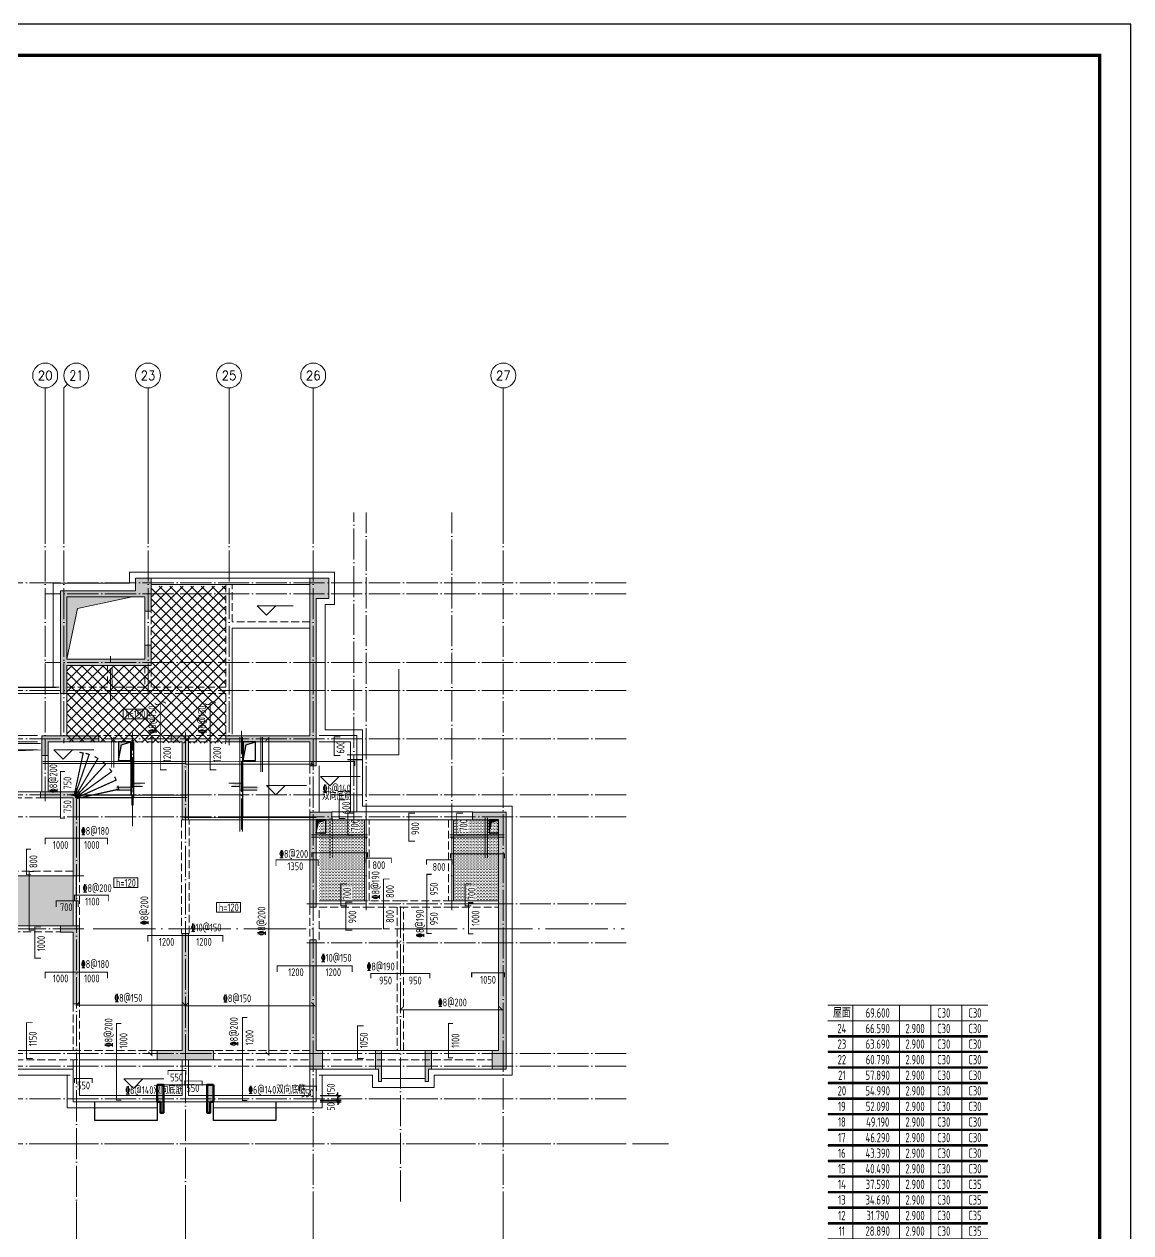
# Model space of a CAD drawing. Extents: x -129922 to 1190196, y -520662 to 139923.
# Drawn here: x 618566 to 654076, y -326365 to -287584 of the extents above; entities that cross this region are included whole.
import ezdxf
from ezdxf.enums import TextEntityAlignment as Align

# ---------------------------------------------------------------- set-up
doc = ezdxf.new("R2010")
doc.units = 0
doc.header["$LTSCALE"] = 1000
doc.header["$MEASUREMENT"] = 0
doc.linetypes.add('DASH', pattern=[0.35, 0.25, -0.1])
doc.linetypes.add('DOTE', pattern=[2.42, 2, -0.2, 0.02, -0.2])
for name, color, linetype, lineweight in [('A-墙体', 140, 'Continuous', 50), ('A-大样-填充', 8, 'Continuous', 9), ('A-平面-饰线', 11, 'Continuous', 15), ('A-标注-轴号', 3, 'Continuous', 15), ('A-标注-轴号文字', 7, 'Continuous', 15), ('A-轴线-塔楼', 1, 'DOTE', 9), ('A-轴线-隔墙', 41, 'DOTE', 9), ('S-基础-DQ', 6, 'Continuous', 20), ('S-墙柱-HATCH', 251, 'Continuous', 9), ('S-墙柱-WALL', 6, 'Continuous', 20), ('S-大样-DIM', 3, 'Continuous', 20), ('S-大样-HATCH', 251, 'Continuous', 9), ('S-大样-实线', 2, 'Continuous', 20), ('S-板-BEAM', 4, 'DASH', 20), ('S-板-BEAM-CON', 2, 'Continuous', 20), ('S-板-大样索引', 3, 'Continuous', 20), ('S-板-文字', 7, 'Continuous', 20), ('S-板-板厚', 191, 'Continuous', 20), ('S-板-板面填充', 251, 'Continuous', 20), ('S-板-标高', 3, 'Continuous', 20), ('S-板-楼板正筋', 107, 'Continuous', 20), ('S-板-楼板正筋文字', 107, 'Continuous', 20), ('S-板-楼板负筋', 1, 'Continuous', 20), ('S-板-楼板负筋文字', 7, 'Continuous', 20), ('S-板-模板线条', 140, 'Continuous', 20), ('S-板-洞口边线', 211, 'Continuous', 20), ('S-轴网-轴线', 1, 'DOTE', 9), ('S-通用-TEXT', 7, 'Continuous', 20)]:
    doc.layers.add(name, color=color, linetype=linetype, lineweight=lineweight)
for name, color, linetype in [('DIM_SYMB', 3, 'Continuous'), ('HOLE', 5, 'Continuous'), ('HOLE_HATCH', 9, 'Continuous'), ('REIN', 1, 'Continuous'), ('Y-云图图框', 7, 'Continuous'), ('楼板负筋文字', 7, 'Continuous'), ('楼板负筋钢筋', 1, 'Continuous')]:
    doc.layers.add(name, color=color, linetype=linetype)
doc.styles.add('_TCH_AXIS', font='COMPLEX.shx', dxfattribs={"bigfont": 'hztxt.shx'})
doc.styles.add('_YT_Name', font='simhei.ttf', dxfattribs={"width": 0.8})
doc.styles.add('_YT_Sign_Text', font='ros.shx', dxfattribs={"width": 0.8, "bigfont": 'hztxt.shx'})
doc.styles.add('COMPLEX', font='COMPLEX')
doc.styles.get("Standard").update_dxf_attribs({"font": 'gbenor.shx', "bigfont": 'gbcbig.shx'})
doc.styles.add('TSSD_Dimension', font='tssdeng.shx', dxfattribs={"width": 0.7, "bigfont": 'HZTXT.SHX'})
doc.styles.add('TSSD_NORM', font='tssdeng.shx', dxfattribs={"width": 0.7, "bigfont": 'tssdchn.shx'})
doc.styles.add('TSSD_Rein', font='tssdeng.shx', dxfattribs={"width": 0.7, "bigfont": 'hztxt.shx'})
doc.dimstyles.new('TSSD_100_100$0', dxfattribs={"dimtxt": 250, "dimasz": 100, "dimexe": 100, "dimexo": 250, "dimgap": 100, "dimtad": 1, "dimdec": 0, "dimzin": 0, "dimdsep": 46, "dimtxsty": 'TSSD_Dimension', "dimblk": 'ARCHTICK', "dimcen": 0, "dimdle": 100, "dimclrd": 3, "dimclre": 3, "dimclrt": 7, "dimadec": 0, "dimazin": 0, "dimtfac": 1, "dimtdec": 0, "dimtix": 1, "dimtmove": 2, "dimatfit": 0, "dimldrblk": 'ARCHTICK', "dimfxl": 0, "dimtolj": 1, "dimtzin": 0, "dimarcsym": 0})

# ---------------------------------------------------------------- blocks, each defined once
blk = doc.blocks.new('sgfhgfjhg')
at = {"layer": 'S-墙柱-WALL'}
for points in [[(6323613, -1484957), (6323613, -1483907), (6323113, -1483907), (6323113, -1484307), (6320713, -1484307), (6320713, -1487607), (6320913, -1487607), (6320913, -1486707), (6323613, -1486707), (6323613, -1486057), (6323413, -1486057), (6323413, -1486507), (6320913, -1486507), (6320913, -1484507), (6323413, -1484507), (6323413, -1484957)], [(6328913, -1484557), (6328913, -1489927), (6328713, -1489927), (6328713, -1489157), (6326013, -1489157), (6326013, -1488957), (6326113, -1488957), (6326113, -1488957), (6328713, -1488957), (6328713, -1483907), (6329313, -1483907), (6329313, -1484557)], [(6320313, -1489597), (6320113, -1489597), (6320113, -1488957), (6321938, -1488957), (6321938, -1489157), (6320313, -1489157)], [(6324263, -1488957), (6324813, -1488957), (6324813, -1491657), (6324613, -1491657), (6324613, -1489157), (6324263, -1489157)], [(6321313, -1493457), (6321113, -1493457), (6321113, -1490957), (6320063, -1490957), (6320063, -1490757), (6321313, -1490757)], [(6328913, -1494457), (6328713, -1494457), (6328713, -1491407), (6329413, -1491407), (6329413, -1491657), (6328913, -1491657)], [(6333923, -1491407), (6335013, -1491407), (6335013, -1499657), (6334563, -1499657), (6334563, -1499057), (6334763, -1499057), (6334763, -1491657), (6333923, -1491657)], [(6321313, -1497557), (6321113, -1497557), (6321113, -1495257), (6320713, -1495257), (6320713, -1495057), (6321313, -1495057)], [(6324813, -1495307), (6324813, -1499057), (6325613, -1499057), (6325613, -1499357), (6323813, -1499357), (6323813, -1499057), (6324613, -1499057), (6324613, -1495307)], [(6328913, -1495507), (6328913, -1499057), (6329113, -1499057), (6329113, -1499657), (6328713, -1499657), (6328713, -1495507)]]:
    blk.add_lwpolyline(points, close=True, dxfattribs=at)
blk = doc.blocks.new('sfdhgfjhgjhgj')
at = {"layer": 'S-墙柱-HATCH'}
h = blk.add_hatch(color=256, dxfattribs=at)
h.dxf.hatch_style = 1
h.paths.add_polyline_path([(6527563, -1544714), (6527563, -1543664), (6527063, -1543664), (6527063, -1544064), (6524663, -1544064), (6524663, -1547364), (6524863, -1547364), (6524863, -1546464), (6527563, -1546464), (6527563, -1545814), (6527363, -1545814), (6527363, -1546264), (6524863, -1546264), (6524863, -1544264), (6527363, -1544264), (6527363, -1544714)])
h = blk.add_hatch(color=256, dxfattribs=at)
h.dxf.hatch_style = 1
h.paths.add_polyline_path([(6532863, -1544314), (6532863, -1549684), (6532663, -1549684), (6532663, -1548914), (6529963, -1548914), (6529963, -1548714), (6530063, -1548714), (6530295, -1548714), (6532663, -1548714), (6532663, -1543664), (6533263, -1543664), (6533263, -1544314)])
h = blk.add_hatch(color=256, dxfattribs=at)
h.dxf.hatch_style = 1
h.paths.add_polyline_path([(6524263, -1549354), (6524063, -1549354), (6524063, -1548714), (6525888, -1548714), (6525888, -1548914), (6524263, -1548914)])
h = blk.add_hatch(color=256, dxfattribs=at)
h.dxf.hatch_style = 1
h.paths.add_polyline_path([(6528213, -1548714), (6528763, -1548714), (6528763, -1551414), (6528563, -1551414), (6528563, -1548914), (6528213, -1548914)])
h = blk.add_hatch(color=256, dxfattribs=at)
h.dxf.hatch_style = 1
h.paths.add_polyline_path([(6525263, -1553214), (6525063, -1553214), (6525063, -1550714), (6524013, -1550714), (6524013, -1550514), (6525263, -1550514)])
h = blk.add_hatch(color=256, dxfattribs=at)
h.dxf.hatch_style = 1
h.paths.add_polyline_path([(6532863, -1554214), (6532663, -1554214), (6532663, -1551164), (6533363, -1551164), (6533363, -1551414), (6532863, -1551414)])
h = blk.add_hatch(color=256, dxfattribs=at)
h.dxf.hatch_style = 1
h.paths.add_polyline_path([(6537873, -1551164), (6538963, -1551164), (6538963, -1559414), (6538513, -1559414), (6538513, -1558814), (6538713, -1558814), (6538713, -1551414), (6537873, -1551414)])
h = blk.add_hatch(color=256, dxfattribs=at)
h.dxf.hatch_style = 1
h.paths.add_polyline_path([(6525263, -1557314), (6525063, -1557314), (6525063, -1555014), (6524663, -1555014), (6524663, -1554814), (6525263, -1554814)])
h = blk.add_hatch(color=256, dxfattribs=at)
h.dxf.hatch_style = 1
h.paths.add_polyline_path([(6528763, -1555064), (6528763, -1558814), (6529563, -1558814), (6529563, -1559114), (6527763, -1559114), (6527763, -1558814), (6528563, -1558814), (6528563, -1555064)])
h = blk.add_hatch(color=256, dxfattribs=at)
h.dxf.hatch_style = 1
h.paths.add_polyline_path([(6532863, -1555264), (6532863, -1558814), (6533063, -1558814), (6533063, -1559414), (6532663, -1559414), (6532663, -1555264)])
blk.add_blockref('sgfhgfjhg', (203950, -59758))
blk = doc.blocks.new('ECMCTK_A1_横_单行图名--0')
at = {"color": 4}
blk.add_lwpolyline([(0, 0), (841, 0), (841, 594), (0, 594)], close=True, dxfattribs=at)
at = {"const_width": 1}
blk.add_lwpolyline([(25, 10), (831, 10), (831, 584), (25, 584)], close=True, dxfattribs=at)
at = {"color": 80, "flags": 3}
for tag, height, p in [('YTHQINS', 3, (34.31, 585.5)), ('ECMCKEY', 3, (292.07, 288.23)), ('YTTQINS', 5.62, (848.03, 12.81)), ('YTFRAME', 3, (652.76, 5.84)), ('YTBARCODE_T1', 3, (749.78, 5.95))]:
    blk.add_attdef(tag, text='', height=height, dxfattribs=at).set_placement(p, align=Align.MIDDLE_CENTER)
for tag, height, style, width, p in [('证书编号', 4, '_YT_Sign_Text', 0.8, (708.87, 43.81)), ('审查批准号', 4, '_YT_Sign_Text', 0.8, (761.06, 43.81)), ('工程号', 4, '_YT_Sign_Text', 0.5, (804.08, 44.12)), ('设计单位', 6, '_YT_Name', 0.8, (623.75, 38.6)), ('建设单位', 4, '_YT_Sign_Text', 0.8, (734.96, 36.11)), ('阶段', 4, '_YT_Sign_Text', 0.8, (804.08, 35.81)), ('项目号', 4, '_YT_Sign_Text', 0.5, (822.08, 33.72)), ('项目名称', 4, '_YT_Sign_Text', 0.8, (734.96, 28.11)), ('专业', 4, '_YT_Sign_Text', 0.8, (804.08, 27.31)), ('图纸编号', 4, '_YT_Sign_Text', 0.5, (803.93, 19.36)), ('图纸名称', 4.5, '_YT_Name', 0.8, (735.39, 15.06)), ('出图比例', 4.2, '_YT_Sign_Text', 0.8, (681.82, 11.78)), ('日期', 4, '_YT_Sign_Text', 0.5, (803.88, 12.13)), ('版本号', 4, '_YT_Sign_Text', 0.8, (822.08, 13))]:
    blk.add_attdef(tag, text='', height=height, dxfattribs=dict(style=style, width=width)).set_placement(p, align=Align.CENTER)
at = {"style": '_YT_Sign_Text', "width": 0.8, "flags": 3}
for tag, p, height in [('[审定人]', (590.95, 27.81), 4.1), ('{审定人}', (605.87, 26.45), 6.24), ('[校对人]', (642.23, 27.82), 4.1), ('{校对人}', (658.35, 26.53), 6.24), ('[审核人]', (591.01, 19.76), 4.1), ('{审核人}', (606.98, 18.44), 6.24), ('[设计人]', (642.47, 20.21), 4.1), ('{设计人}', (658.48, 18.54), 6.24), ('[项目负责人]', (590.78, 12.01), 4.1), ('{项目负责人}', (608.28, 10.72), 6.24), ('[专业负责人]', (642.74, 11.77), 4.1), ('{专业负责人}', (658.58, 10.36), 6.24)]:
    blk.add_attdef(tag, p, '', height=height, dxfattribs=at)
at = {"color": 80, "flags": 3}
for tag, p in [('YTBZSIT', (25, 10)), ('EXT_TK_LEFT', (25, 10)), ('YTQRCODE', (551.04, 11.91))]:
    blk.add_attdef(tag, p, '', height=3, dxfattribs=at)
blk = doc.blocks.new('27F')
at = {"layer": 'S-通用-TEXT'}
for p, q in [((1009, 15068), (6141, 15068)), ((1809, 15068), (1809, 1293)), ((3309, 15068), (3309, 1293)), ((4309, 1293), (4309, 15068)), ((5309, 1293), (5309, 15068)), ((1009, 14568), (6141, 14568)), ((1009, 14068), (6141, 14068)), ((1009, 13568), (6141, 13568)), ((1009, 13068), (6141, 13068)), ((1009, 12568), (6141, 12568)), ((1009, 12068), (6141, 12068)), ((1009, 11568), (6141, 11568)), ((1009, 11068), (6141, 11068)), ((1009, 10568), (6141, 10568)), ((1009, 10068), (6141, 10068)), ((1009, 9568), (6141, 9568)), ((1009, 9068), (6141, 9068)), ((1009, 8568), (6141, 8568)), ((1009, 8068), (6141, 8068)), ((1009, 7568), (6141, 7568)), ((1009, 7068), (6141, 7068)), ((1009, 6568), (6141, 6568)), ((1009, 6068), (6141, 6068)), ((1009, 5568), (6141, 5568)), ((1009, 5068), (6141, 5068)), ((1009, 4568), (6141, 4568)), ((1009, 4068), (6141, 4068)), ((1009, 3568), (6141, 3568)), ((1009, 3068), (6141, 3068)), ((1009, 2068), (6141, 2068)), ((1009, 2007), (6141, 2007)), ((1009, 1293), (6141, 1293))]:
    blk.add_line(p, q, dxfattribs=at)
at = {"layer": 'S-通用-TEXT', "linetype": 'DASH'}
for p, q in [((1009, 2629), (6141, 2629)), ((1009, 2568), (6141, 2568)), ((1009, 2568), (6141, 2568)), ((1009, 2568), (6141, 2568))]:
    blk.add_line(p, q, dxfattribs=at)
at = {"layer": 'S-通用-TEXT'}
for points in [[(1009, 4586, 50, 50, 0), (744, 3854, 50, 50, 0), (745, 2735, 50, 50, 0), (1009, 2068, 0, 0, 0)], [(6141, 4074, 50, 50, 0), (6406, 3342, 50, 50, 0), (6406, 2735, 50, 50, 0), (6141, 2068, 0, 0, 0)]]:
    blk.add_lwpolyline(points, format="xyseb", dxfattribs=at)
at = {"layer": 'S-通用-TEXT', "const_width": 50}
blk.add_lwpolyline([(2361, 0), (4977, 0)], dxfattribs=at)
at = {"layer": 'S-通用-TEXT', "style": 'TSSD_Rein', "width": 0.7}
for s, p in [('屋面', (1459, 14818)), ('69.600', (2609, 14818)), ('C30', (4728, 14818)), ('C30', (5728, 14818)), ('24', (1459, 14318)), ('66.590', (2609, 14318)), ('2.900', (3806, 14318)), ('C30', (4728, 14318)), ('C30', (5728, 14318)), ('23', (1459, 13818)), ('63.690', (2609, 13818)), ('2.900', (3806, 13818)), ('C30', (4728, 13818)), ('C30', (5728, 13818)), ('22', (1459, 13318)), ('60.790', (2609, 13318)), ('2.900', (3806, 13318)), ('C30', (4728, 13318)), ('C30', (5728, 13318)), ('21', (1459, 12818)), ('57.890', (2609, 12818)), ('2.900', (3806, 12818)), ('C30', (4728, 12818)), ('C30', (5728, 12818)), ('20', (1459, 12318)), ('54.990', (2609, 12318)), ('2.900', (3806, 12318)), ('C30', (4728, 12318)), ('C30', (5728, 12318)), ('19', (1459, 11818)), ('52.090', (2609, 11818)), ('2.900', (3806, 11818)), ('C30', (4728, 11818)), ('C30', (5728, 11818)), ('18', (1459, 11318)), ('49.190', (2609, 11318)), ('2.900', (3806, 11318)), ('C30', (4728, 11318)), ('C30', (5728, 11318)), ('17', (1459, 10818)), ('46.290', (2609, 10818)), ('2.900', (3806, 10818)), ('C30', (4728, 10818)), ('C30', (5728, 10818)), ('16', (1459, 10318)), ('43.390', (2609, 10318)), ('2.900', (3806, 10318)), ('C30', (4728, 10318)), ('C30', (5728, 10318)), ('15', (1459, 9818)), ('40.490', (2609, 9818)), ('2.900', (3806, 9818)), ('C30', (4728, 9818)), ('C30', (5728, 9818)), ('14', (1459, 9318)), ('37.590', (2609, 9318)), ('2.900', (3806, 9318)), ('C30', (4728, 9318)), ('13', (1459, 8818)), ('34.690', (2609, 8818)), ('2.900', (3806, 8818)), ('C30', (4728, 8818)), ('12', (1459, 8318)), ('31.790', (2609, 8318)), ('2.900', (3806, 8318)), ('C30', (4728, 8318)), ('11', (1459, 7818)), ('28.890', (2609, 7818)), ('2.900', (3806, 7818)), ('C30', (4728, 7818)), ('10', (1459, 7318)), ('25.990', (2609, 7318)), ('2.900', (3806, 7318)), ('C30', (4728, 7318)), ('C40', (5728, 7318)), ('9', (1459, 6818)), ('23.090', (2609, 6818)), ('2.900', (3806, 6818)), ('C30', (4728, 6818)), ('C40', (5728, 6818)), ('8', (1459, 6318)), ('20.190', (2609, 6318)), ('2.900', (3806, 6318)), ('C30', (4728, 6318)), ('C40', (5728, 6318)), ('7', (1459, 5818)), ('17.290', (2609, 5818)), ('2.900', (3806, 5818)), ('C30', (4728, 5818)), ('C40', (5728, 5818)), ('6', (1459, 5318)), ('14.390', (2609, 5318)), ('2.900', (3806, 5318)), ('C30', (4728, 5318)), ('5', (1459, 4818)), ('11.490', (2609, 4818)), ('2.900', (3806, 4818)), ('C30', (4728, 4818)), ('4', (1459, 4318)), ('8.590', (2609, 4318)), ('2.900', (3806, 4318)), ('C30', (4728, 4318)), ('3', (1459, 3818)), ('5.690', (2609, 3818)), ('2.900', (3806, 3818)), ('C30', (4728, 3818)), ('2', (1459, 3318)), ('2.790', (2609, 3318)), ('2.900', (3806, 3318)), ('C30', (4728, 3318)), ('1', (1459, 2818)), ('-0.150', (2520, 2818)), ('2.940', (3806, 2818)), ('C30', (4728, 2818)), ('-1', (1349, 2318)), ('基础顶', (2520, 2318)), ('按实际', (3806, 2318)), ('详地下室', (4792, 2318)), ('标高 Hg', (2609, 1827)), ('层高', (3806, 1827)), ('梁、板', (4726, 1833)), ('墙、柱', (5726, 1833)), ('层号', (1459, 1674)), ('（m）', (2609, 1475)), ('（m）', (3806, 1475)), ('砼标号', (4726, 1480)), ('砼标号', (5726, 1480))]:
    blk.add_text(s, height=300, dxfattribs=at).set_placement(p, align=Align.MIDDLE_CENTER)
at = {"layer": 'S-通用-TEXT', "color": 6, "style": 'TSSD_Rein', "width": 0.7}
for s, p in [('C35', (5728, 9318)), ('C35', (5728, 8818)), ('C35', (5728, 8318)), ('C35', (5728, 7818)), ('C45', (5728, 5318)), ('C45', (5728, 4818)), ('C45', (5728, 4318)), ('C45', (5728, 3818)), ('C45', (5728, 3318)), ('C45', (5728, 2818)), ('C45', (5728, 2318))]:
    blk.add_text(s, height=300, dxfattribs=at).set_placement(p, align=Align.MIDDLE_CENTER)
at = {"layer": 'S-通用-TEXT', "color": 7, "style": 'TSSD_Rein', "width": 0.7}
for s, p in [('约束边缘构件', (500, 2502)), ('底部加强部位', (7150, 2013))]:
    blk.add_text(s, height=500, rotation=90, dxfattribs=at).set_placement(p)
at = {"layer": 'S-通用-TEXT', "style": 'TSSD_NORM', "width": 0.7}
for s, p in [('结 构 层 楼 面 ', (2665, 706)), ('标 高 砼 标 号', (2665, 106))]:
    blk.add_text(s, height=400, dxfattribs=at).set_placement(p)
blk = doc.blocks.new('24F')
at = {"layer": 'S-通用-TEXT'}
blk.add_blockref('27F', (0, 0), dxfattribs=at)
blk = doc.blocks.new('20191020.17352493')
at = {"layer": 'S-板-模板线条'}
for p, q in [((13630, 13950), (20900, 13950)), ((13630, 13750), (20900, 13750)), ((26880, 13950), (33150, 13950)), ((26880, 13750), (33150, 13750)), ((19150, 12400), (15230, 12400)), ((19150, 12200), (15230, 12200)), ((15230, 12200), (19150, 12200)), ((28630, 12400), (32550, 12400)), ((28630, 12200), (32550, 12200)), ((19150, 11950), (15230, 11950)), ((28630, 11950), (32550, 11950))]:
    blk.add_line(p, q, dxfattribs=at)
blk = doc.blocks.new('20191023.11405152')
at = {"layer": 'S-大样-HATCH'}
h = blk.add_hatch(color=256, dxfattribs=at)
h.dxf.hatch_style = 1
h.paths.add_polyline_path([(-100, 0), (0, 0), (0, -400), (100, -400), (100, 600), (-100, 600)])
at = {"layer": 'S-大样-实线'}
blk.add_lwpolyline([(-100, 0), (0, 0), (0, -400), (100, -400), (100, 600), (-100, 600)], close=True, dxfattribs=at)
blk = doc.blocks.new('新块')
at = {"layer": 'S-基础-DQ'}
h = blk.add_hatch(color=8, dxfattribs=at)
h.dxf.hatch_style = 1
h.paths.add_polyline_path([(100, 25), (371, 25), (371, 54), (266, 91), (455, 125), (0, 125), (0, 0), (-451, 0), (-556, -19), (-451, -56), (-451, -100), (100, -100)])
for points in [[(455, 125), (0, 125), (0, 0), (-451, 0)], [(371, 25), (100, 25), (100, -100), (-451, -100)]]:
    blk.add_lwpolyline(points, dxfattribs=at)
blk = doc.blocks.new('_ArchTick')
at = {"color": 0, "linetype": 'ByBlock', "const_width": 0.4}
blk.add_lwpolyline([(-0.5, -0.5), (0.5, 0.5)], dxfattribs=at)
blk = doc.blocks.new('*D516')
at = {"layer": 'Defpoints', "color": 0}
for p in [(627816, -321963), (627816, -322113), (628634, -322113)]:
    blk.add_point(p, dxfattribs=at)
at = {"layer": 'DIM_SYMB', "color": 3, "lineweight": -2}
for p, q in [((628634, -321963), (628634, -321863)), ((628066, -321963), (628734, -321963)), ((628066, -322113), (628734, -322113)), ((628634, -321963), (628634, -322113)), ((628634, -322113), (628634, -322213))]:
    blk.add_line(p, q, dxfattribs=at)
at = {"layer": 'DIM_SYMB', "color": 3, "lineweight": -2, "xscale": 100, "yscale": 100, "zscale": 100}
for p, rotation in [((628634, -321963), 270), ((628634, -322113), 90)]:
    blk.add_blockref('_ArchTick', p, dxfattribs=dict(at, rotation=rotation))
at = {"layer": 'DIM_SYMB', "color": 7, "insert": (628409, -321761), "char_height": 250, "attachment_point": 5, "rotation": 90, "style": 'TSSD_Dimension'}
blk.add_mtext('\\A1;150', dxfattribs=at)
blk = doc.blocks.new('*D517')
at = {"layer": 'Defpoints', "color": 0}
for p in [(627816, -322113), (627816, -322163), (628634, -322163)]:
    blk.add_point(p, dxfattribs=at)
at = {"layer": 'DIM_SYMB', "color": 3, "lineweight": -2}
for p, q in [((628066, -322113), (628734, -322113)), ((628066, -322163), (628734, -322163)), ((628634, -322113), (628634, -322013)), ((628634, -322113), (628634, -322163)), ((628634, -322163), (628634, -322263))]:
    blk.add_line(p, q, dxfattribs=at)
at = {"layer": 'DIM_SYMB', "color": 3, "lineweight": -2, "xscale": 100, "yscale": 100, "zscale": 100}
for p, rotation in [((628634, -322113), 270), ((628634, -322163), 90)]:
    blk.add_blockref('_ArchTick', p, dxfattribs=dict(at, rotation=rotation))
at = {"layer": 'DIM_SYMB', "color": 7, "insert": (628409, -322310), "char_height": 250, "attachment_point": 5, "rotation": 90, "style": 'TSSD_Dimension'}
blk.add_mtext('\\A1;50', dxfattribs=at)
blk = doc.blocks.new('sfdhgfdhgfdjhgfjhgjk')
at = {"layer": 'S-板-BEAM'}
for p, q in [((6627091, -1476804), (6627091, -1478104)), ((6627291, -1478004), (6627291, -1476804)), ((6624691, -1478779), (6624691, -1477679)), ((6627091, -1478104), (6627091, -1480104)), ((6629791, -1478004), (6627291, -1478004)), ((6623291, -1479404), (6623291, -1480104)), ((6623441, -1480104), (6623441, -1479404)), ((6624491, -1479404), (6624491, -1480104)), ((6624691, -1480104), (6624691, -1479404)), ((6623291, -1480104), (6621991, -1480104)), ((6624491, -1480104), (6623441, -1480104)), ((6627091, -1480104), (6624691, -1480104)), ((6615291, -1480304), (6621741, -1480304)), ((6621991, -1480304), (6623366, -1480304)), ((6623366, -1480304), (6627091, -1480304)), ((6627091, -1480304), (6627091, -1481604)), ((6620891, -1481654), (6617041, -1481654)), ((6624116, -1481654), (6623016, -1481654)), ((6625341, -1481654), (6624116, -1481654)), ((6627091, -1481654), (6625916, -1481654)), ((6624191, -1481854), (6625341, -1481854)), ((6625916, -1481854), (6627641, -1481854)), ((6629791, -1482624), (6629791, -1484104)), ((6619591, -1483654), (6621141, -1483654)), ((6625666, -1484354), (6625666, -1488004)), ((6625916, -1488004), (6625916, -1484354)), ((6631691, -1486954), (6631691, -1484354)), ((6634241, -1484354), (6634241, -1486954)), ((6622191, -1486004), (6619191, -1486004)), ((6622391, -1487754), (6622391, -1486154)), ((6629791, -1487154), (6629791, -1488204)), ((6630091, -1487154), (6631616, -1487154)), ((6630091, -1488204), (6630091, -1487154)), ((6632691, -1486954), (6631616, -1486954)), ((6631616, -1487154), (6632691, -1487154)), ((6632591, -1487154), (6632591, -1491754)), ((6634316, -1486954), (6632691, -1486954)), ((6632691, -1487154), (6634316, -1487154)), ((6632791, -1491754), (6632791, -1487154)), ((6634316, -1487154), (6635841, -1487154)), ((6619191, -1487954), (6621791, -1487954)), ((6622191, -1490254), (6622191, -1491754)), ((6622391, -1491754), (6622391, -1490254)), ((6624891, -1491754), (6622391, -1491754)), ((6629791, -1491754), (6626691, -1491754)), ((6619991, -1492054), (6622391, -1492054)), ((6626691, -1492054), (6629791, -1492054)), ((6630191, -1492054), (6632691, -1492054)), ((6632691, -1492054), (6635641, -1492054))]:
    blk.add_line(p, q, dxfattribs=at)
at = {"layer": 'S-板-BEAM-CON'}
for p, q in [((6627191, -1476604), (6624691, -1476604)), ((6629791, -1476604), (6627191, -1476604)), ((6624691, -1476804), (6627191, -1476804)), ((6627191, -1476804), (6629791, -1476804)), ((6624491, -1477679), (6624491, -1478779)), ((6627291, -1478204), (6629791, -1478204)), ((6627291, -1481604), (6627291, -1478204)), ((6621741, -1480104), (6615291, -1480104)), ((6621791, -1480304), (6621791, -1481654)), ((6621991, -1481654), (6621991, -1480304)), ((6631291, -1481654), (6630091, -1481654)), ((6631291, -1484104), (6631291, -1481654)), ((6617041, -1481904), (6621141, -1481904)), ((6623016, -1481854), (6624041, -1481854)), ((6630091, -1481854), (6631091, -1481854)), ((6631091, -1481854), (6631091, -1484104)), ((6621191, -1482294), (6621191, -1483454)), ((6621391, -1483454), (6621391, -1482294)), ((6630091, -1484104), (6630091, -1482624)), ((6621141, -1483454), (6619591, -1483454)), ((6631191, -1484104), (6630491, -1484104)), ((6631616, -1484104), (6631191, -1484104)), ((6634316, -1484104), (6631616, -1484104)), ((6635001, -1484104), (6634316, -1484104)), ((6630491, -1484354), (6631191, -1484354)), ((6631191, -1484354), (6631616, -1484354)), ((6631541, -1484354), (6631541, -1486954)), ((6634316, -1484354), (6631616, -1484354)), ((6634316, -1484354), (6635001, -1484354)), ((6634391, -1486954), (6634391, -1484354)), ((6619191, -1486154), (6622191, -1486154)), ((6622191, -1486154), (6622191, -1487754)), ((6631616, -1486954), (6630091, -1486954)), ((6635841, -1486954), (6634316, -1486954)), ((6621791, -1487754), (6619191, -1487754)), ((6622391, -1491754), (6619991, -1491754)), ((6622391, -1493204), (6622391, -1491754)), ((6632691, -1491754), (6630191, -1491754)), ((6635641, -1491754), (6632691, -1491754)), ((6622191, -1492054), (6622191, -1493404)), ((6622391, -1492054), (6624891, -1492054)), ((6625691, -1492054), (6625691, -1493204)), ((6625891, -1493204), (6625891, -1492054)), ((6629791, -1492354), (6629791, -1493204)), ((6629991, -1493404), (6629991, -1492354)), ((6622191, -1493404), (6625791, -1493404)), ((6625691, -1493204), (6622391, -1493204)), ((6625791, -1493404), (6629991, -1493404)), ((6629791, -1493204), (6625891, -1493204))]:
    blk.add_line(p, q, dxfattribs=at)
at = {"layer": 'S-板-模板线条', "lineweight": -3}
for p, q in [((6622891, -1494004), (6622891, -1493404)), ((6624891, -1493404), (6624891, -1494004)), ((6626691, -1494004), (6626691, -1493404)), ((6628691, -1493404), (6628691, -1494004)), ((6624891, -1494004), (6622891, -1494004)), ((6628691, -1494004), (6626691, -1494004))]:
    blk.add_line(p, q, dxfattribs=at)
at = {"layer": 'S-板-模板线条', "ltscale": 0.5}
blk.add_lwpolyline([(6636091, -1492354), (6633591, -1492354), (6633591, -1492754), (6633491, -1492754), (6633491, -1492654), (6632091, -1492654), (6632091, -1492754), (6631991, -1492754), (6631991, -1492354), (6629991, -1492354), (6629991, -1493404), (6626691, -1493404), (6626691, -1492854), (6624891, -1492854), (6624891, -1493404), (6622191, -1493404), (6622191, -1492354), (6619891, -1492354)], dxfattribs=at)
blk = doc.blocks.new('A$C74CD54C9')
at = {"layer": 'A-平面-饰线'}
for points in [[(19760, -3250), (19760, 90), (22210, 90), (22210, 440), (28440, 440), (28440, 440)], [(28490, -590), (28790, -590), (28790, 440), (28150, 440)], [(28490, -590), (28490, -4610), (29690, -4610), (29690, -7060), (34490, -7060), (34490, -15690), (31990, -15690), (31990, -16090), (30010, -16090), (30010, -15690), (28290, -15690)], [(13590, -3250), (19860, -3250)], [(13590, -3450), (19860, -3450)], [(15340, -4800), (19260, -4800)], [(15340, -5000), (19260, -5000)], [(15340, -5250), (19260, -5250)], [(14290, -15690), (16310, -15690), (16310, -16090), (18290, -16090), (18290, -15690), (20310, -15690)], [(23110, -16740), (20210, -16740), (20210, -15690)], [(28390, -15690), (28390, -16740), (24890, -16740)]]:
    blk.add_lwpolyline(points, dxfattribs=at)
blk = doc.blocks.new('B-放射筋')
at = {"layer": 'S-板-楼板负筋', "const_width": 40}
for points in [[(118, 80), (92, 197), (-1260, -103), (-1234, -220)], [(144, 66), (95, 175), (-1180, -397), (-1131, -507)], [(173, 57), (102, 154), (-1038, -669), (-968, -767)], [(202, 55), (114, 136), (-839, -905), (-751, -986)], [(232, 58), (129, 119), (-594, -1091), (-491, -1152)], [(260, 67), (146, 107), (-314, -1218), (-201, -1258)], [(284, 73), (166, 98), (-122, -1263), (-5, -1288)]]:
    blk.add_lwpolyline(points, dxfattribs=at)
blk = doc.blocks.new('_AXISO')
blk.add_circle((0, 0), 0.5)
at = {"layer": 'S-板-文字', "style": 'COMPLEX', "width": 1.041667}
blk.add_attdef('A', text='', height=0.56, dxfattribs=at).set_placement((-0.25, -0.28), (0.25, -0.28), align=Align.FIT)
blk = doc.blocks.new('ZHOUWANG3')
at = {"layer": 'A-标注-轴号'}
for p, q in [((121152, 248942), (121152, 252942)), ((121869, 253059), (121752, 252942)), ((121752, 248942), (121752, 252942)), ((124452, 248942), (124452, 252942)), ((127052, 248942), (127052, 252942)), ((129752, 248942), (129752, 252942)), ((135852, 248942), (135852, 252942)), ((122152, 226834), (122152, 222834)), ((125652, 226834), (125652, 222834)), ((129752, 226834), (129752, 222834)), ((135852, 226834), (135852, 222834))]:
    blk.add_line(p, q, dxfattribs=at)
at = {"layer": 'A-轴线-塔楼', "linetype": 'DOTE', "ltscale": 0.5}
for p, q in [((121152, 248942), (121152, 239686)), ((121752, 248942), (121752, 241550)), ((124452, 248942), (124452, 242986)), ((127052, 248942), (127052, 241486)), ((129752, 248942), (129752, 226834)), ((135852, 248942), (135852, 226834)), ((139798, 246686), (85362, 246686)), ((139798, 246336), (121152, 246336)), ((139798, 244136), (121152, 244136)), ((139798, 243236), (85362, 243236)), ((139798, 241686), (85362, 241686)), ((125652, 241886), (125652, 226834)), ((122152, 240086), (122152, 225988)), ((139798, 239886), (85362, 239886)), ((139798, 239186), (85362, 239186)), ((122394, 235586), (101608, 235586)), ((139798, 231586), (85362, 231586)), ((139798, 228686), (85362, 228686))]:
    blk.add_line(p, q, dxfattribs=at)
at = {"layer": 'A-轴线-隔墙', "ltscale": 0.5}
for p, q in [((131052, 238966), (131052, 248942)), ((131452, 236186), (131452, 248942)), ((134202, 236186), (134202, 248942)), ((123252, 242936), (123252, 244336)), ((123952, 238886), (123952, 241886)), ((127452, 238770), (127452, 241936)), ((122394, 237286), (101608, 237286)), ((139798, 236386), (129552, 236386)), ((132552, 226834), (132552, 236486)), ((139798, 235136), (129552, 235136)), ((139798, 231186), (85362, 231186)), ((139798, 230136), (85362, 230136))]:
    blk.add_line(p, q, dxfattribs=at)
at = {"layer": 'A-标注-轴号'}
ref = blk.add_blockref('_AXISO', (121152, 253342), dxfattribs=dict(at, xscale=800, yscale=800, zscale=800))
ref.add_attrib('A', '20', dxfattribs={"layer": 'A-标注-轴号文字', "height": 294.3, "style": '_TCH_AXIS'}).set_placement((120914, 253195), (121390, 253195), align=Align.FIT)
ref = blk.add_blockref('_AXISO', (122152, 253342), dxfattribs=dict(at, xscale=800, yscale=800, zscale=800))
ref.add_attrib('A', '21', dxfattribs={"layer": 'A-标注-轴号文字', "height": 328.4, "style": '_TCH_AXIS'}).set_placement((121925, 253178), (122379, 253178), align=Align.FIT)
ref = blk.add_blockref('_AXISO', (124452, 253342), dxfattribs=dict(at, xscale=800, yscale=800, zscale=800))
ref.add_attrib('A', '23', dxfattribs={"layer": 'A-标注-轴号文字', "height": 294.3, "style": '_TCH_AXIS'}).set_placement((124214, 253195), (124690, 253195), align=Align.FIT)
ref = blk.add_blockref('_AXISO', (127052, 253342), dxfattribs=dict(at, xscale=800, yscale=800, zscale=800))
ref.add_attrib('A', '25', dxfattribs={"layer": 'A-标注-轴号文字', "height": 294.3, "style": '_TCH_AXIS'}).set_placement((126814, 253195), (127290, 253195), align=Align.FIT)
ref = blk.add_blockref('_AXISO', (129752, 253342), dxfattribs=dict(at, xscale=800, yscale=800, zscale=800))
ref.add_attrib('A', '26', dxfattribs={"layer": 'A-标注-轴号文字', "height": 294.3, "style": '_TCH_AXIS'}).set_placement((129514, 253195), (129990, 253195), align=Align.FIT)
ref = blk.add_blockref('_AXISO', (135852, 253342), dxfattribs=dict(at, xscale=800, yscale=800, zscale=800))
ref.add_attrib('A', '27', dxfattribs={"layer": 'A-标注-轴号文字', "height": 294.3, "style": '_TCH_AXIS'}).set_placement((135614, 253195), (136090, 253195), align=Align.FIT)
blk = doc.blocks.new('sgjhfgjhgj')
at = {"layer": 'HOLE_HATCH', "ltscale": 0.5}
for points in [[(295419, 605212), (295819, 605212), (295519, 605112), (295419, 604612)], [(299419, 605212), (299819, 605212), (299519, 605112), (299419, 604612)], [(301769, 602712), (302069, 602712), (301844, 602637), (301769, 602292)], [(307319, 602712), (307619, 602712), (307394, 602637), (307319, 602292)]]:
    blk.add_hatch(color=256, dxfattribs=at).paths.add_polyline_path(points)
at = {"layer": 'HOLE', "ltscale": 0.5}
for points in [[(295419, 604612), (295819, 604612), (295819, 605212), (295419, 605212)], [(299419, 604612), (299819, 604612), (299819, 605212), (299419, 605212)], [(301769, 602292), (302069, 602292), (302069, 602712), (301769, 602712)], [(307319, 602292), (307619, 602292), (307619, 602712), (307319, 602712)]]:
    blk.add_lwpolyline(points, close=True, dxfattribs=at)
for points in [[(295419, 604612), (295519, 605112), (295819, 605212)], [(299419, 604612), (299519, 605112), (299819, 605212)], [(301769, 602292), (301844, 602637), (302069, 602712)], [(307319, 602292), (307394, 602637), (307619, 602712)]]:
    blk.add_lwpolyline(points, dxfattribs=at)

msp = doc.modelspace()

# ---------------------------------------------------------------- hatches: boundary and pattern name
at = {"layer": 'A-大样-填充', "ltscale": 0.5}
h = msp.add_hatch(color=256, dxfattribs=at)
h.dxf.hatch_style = 1
h.paths.add_polyline_path([(622836.2, -321612.6), (623036.2, -321612.6), (623036.2, -322512.6), (622936.2, -322512.6), (622936.2, -322162.6), (622836.2, -322162.6)])
h = msp.add_hatch(color=256, dxfattribs=at)
h.dxf.hatch_style = 1
h.paths.add_polyline_path([(624636.2, -321612.6), (624436.2, -321612.6), (624436.2, -322512.6), (624536.2, -322512.6), (624536.2, -322162.6), (624636.2, -322162.6)])
at = {"layer": 'S-板-板面填充'}
h = msp.add_hatch(dxfattribs=at)
h.set_pattern_fill('ANSI37', color=256, scale=150, style=0)
h.set_pattern_definition([(45, (-3726471.92, 347151.43), (-168.379802, 168.379802), []), (135, (-3726471.92, 347151.43), (-168.379802, -168.379802), [])])
h.paths.add_polyline_path([(619936.2, -308162.6), (622636.2, -308162.6), (622636.2, -305612.6), (625036.2, -305612.6), (625036.2, -310662.6), (619936.2, -310612.6)])
h = msp.add_hatch(color=256, dxfattribs=at)
h.dxf.hatch_style = 1
h.paths.add_polyline_path([(622036.2, -305962.6), (619936.2, -305962.6), (619936.2, -307962.6), (620281.6, -306333.1)])
h = msp.add_hatch(dxfattribs=at)
h.set_pattern_fill('DOTS', color=256, scale=30, style=0)
h.set_pattern_definition([(0, (591186.2, -315712.57), (23.8125, 47.625), [0, -47.625])])
h.paths.add_polyline_path([(628036.3, -313112.6), (629486.3, -313112.6), (629486.3, -315712.6), (628036.3, -315712.6)])
h = msp.add_hatch(dxfattribs=at)
h.set_pattern_fill('DOTS', color=256, scale=30, style=0)
h.set_pattern_definition([(0, (586886.2, -315712.57), (23.8125, 47.625), [0, -47.625])])
h.paths.add_polyline_path([(632336.3, -313112.6), (633786.3, -313112.6), (633786.3, -315712.6), (632336.3, -315712.6)])
h = msp.add_hatch(dxfattribs=at)
h.set_pattern_fill('DOTS', color=256, scale=30, style=0)
h.set_pattern_definition([(0, (600536.2, -317512.57), (23.8125, 47.625), [0, -47.625])])
h.paths.add_polyline_path([(613936.3, -314912.6), (620136.3, -314912.6), (620136.3, -316512.6), (613936.3, -316512.6)])

# ---------------------------------------------------------------- linework, layer by layer
at = {"layer": 'A-墙体'}
for points in [[(622836.2, -321612.6), (623036.2, -321612.6), (623036.2, -322512.6), (622936.2, -322512.6), (622936.2, -322162.6), (622836.2, -322162.6), (622836.2, -321612.6)], [(624636.2, -321612.6), (624436.2, -321612.6), (624436.2, -322512.6), (624536.2, -322512.6), (624536.2, -322162.6), (624636.2, -322162.6), (624636.2, -321612.6)]]:
    msp.add_lwpolyline(points, dxfattribs=at)
at = {"layer": 'S-基础-DQ', "ltscale": 0.5}
for points in [[(621986.2, -310612.6), (621986.2, -312312.6), (620336.2, -312312.6)], [(622086.2, -310612.6), (622086.2, -312412.6), (620336.2, -312412.6)], [(627736.2, -313112.6), (625486.2, -313112.6), (625486.2, -310612.6)], [(627736.2, -313012.6), (625586.2, -313012.6), (625586.2, -310612.6)], [(628036.2, -315812.6), (629536.2, -315812.6), (629536.2, -313112.6)], [(633786.2, -315812.6), (632286.2, -315812.6), (632286.2, -313112.6)], [(620236.2, -316512.6), (620236.2, -314912.6)]]:
    msp.add_lwpolyline(points, dxfattribs=at)
at = {"layer": 'S-板-大样索引'}
for p, q in [((630591.8, -311032.4), (630591.8, -308278.5)), ((628934.6, -311032.4), (630591.8, -311032.4))]:
    msp.add_line(p, q, dxfattribs=at)
at = {"layer": 'S-板-大样索引', "const_width": 50}
msp.add_lwpolyline([(628934.6, -311182.4), (629434.6, -311182.4)], dxfattribs=at)
at = {"layer": 'S-板-板厚'}
for points in [[(622510.4, -309564.2), (621740.1, -309564.2), (621740.1, -309874.5), (622510.4, -309874.5)], [(622209.8, -314979.6), (621439.4, -314979.6), (621439.4, -315289.8), (622209.8, -315289.8)], [(625511.8, -315767.1), (624741.4, -315767.1), (624741.4, -316077.3), (625511.8, -316077.3)]]:
    msp.add_lwpolyline(points, close=True, dxfattribs=at)
at = {"layer": 'S-板-标高'}
for p, q in [((626344.2, -306551.1), (626044.2, -306251.1)), ((626044.2, -306251.1), (627197.7, -306251.1)), ((626344.2, -306551.1), (626644.2, -306251.1)), ((619819.8, -311167.9), (619519.8, -310867.9)), ((619519.8, -310867.9), (620800.8, -310867.9)), ((619819.8, -311167.9), (620119.8, -310867.9)), ((628369.9, -312022.5), (628069.9, -311722.5)), ((628069.9, -311722.5), (629350.9, -311722.5)), ((628369.9, -312022.5), (628669.9, -311722.5)), ((626638.6, -312312.6), (626338.6, -312012.6)), ((626338.6, -312012.6), (627619.6, -312012.6)), ((626638.6, -312312.6), (626938.6, -312012.6)), ((622068.6, -321729.6), (621768.6, -321429.6)), ((621768.6, -321429.6), (623049.6, -321429.6)), ((622068.6, -321729.6), (622368.6, -321429.6))]:
    msp.add_line(p, q, dxfattribs=at)
at = {"layer": 'S-板-楼板正筋', "const_width": 30}
for points in [[(621373.6, -310455.1), (621373.6, -311442.5)], [(621441.3, -310455.1), (621441.3, -311442.5)], [(622014, -310554.2), (622014, -312651.7)], [(622068.5, -310554.2), (622068.5, -312651.7)], [(622552, -320556.5), (622658.1, -320662.6), (622658.1, -310438.1), (622552, -310544.1)], [(625481.5, -310457.5), (625481.5, -313498.1)], [(625568, -310457.5), (625568, -313498.1)], [(626155.3, -310460.1), (626155.3, -311577.1)], [(626210.8, -310460.1), (626210.8, -311577.1)], [(626312.7, -320556.5), (626418.8, -320662.6), (626418.8, -310475.5), (626312.7, -310581.6)], [(623758.2, -311239.1), (619163, -311239.1)], [(623758.2, -311306.6), (619163, -311306.6)], [(623736.2, -311247.6), (627879.3, -311247.6)], [(623736.2, -311325.6), (627879.3, -311325.6)], [(620192.8, -312322.4), (623804.5, -312322.4)], [(620192.8, -312398.2), (623804.5, -312398.2)], [(627941, -313045.2), (623681.7, -313045.2)], [(627941, -313110.8), (623681.7, -313110.8)], [(628378.3, -313047.1), (628378.3, -314334.1)], [(628454.8, -313047.1), (628454.8, -314334.1)], [(633355.8, -313047.1), (633355.8, -314334.1)], [(633432.3, -313047.1), (633432.3, -314334.1)], [(627783.3, -313598.1), (629586.3, -313598.1)], [(627783.3, -313674.1), (629586.3, -313674.1)], [(632214.8, -313598.1), (633968.8, -313598.1)], [(632214.8, -313674.1), (633968.8, -313674.1)], [(620342.3, -318957.5), (620236.2, -319063.6), (623736.2, -319063.6), (623630.1, -318957.5)], [(623842.3, -318972.9), (623736.2, -319079), (627886.2, -319079), (627780.1, -318972.9)], [(630742.3, -319104.5), (630636.2, -319210.6), (633911.2, -319210.6), (633805.1, -319104.5)]]:
    msp.add_lwpolyline(points, dxfattribs=at)
at = {"layer": 'S-板-楼板负筋', "const_width": 30}
for points in [[(623110.9, -309374.7, 0.5), (622933.9, -309374.7, -0.5), (622756.9, -309374.7)], [(624711.2, -309374.7, 0.5), (624534.2, -309374.7, -0.5), (624357.2, -309374.7)]]:
    msp.add_lwpolyline(points, format="xyb", dxfattribs=at)
at = {"layer": 'S-板-楼板负筋'}
for points, const_width in [([(623133.9, -311512.6), (622933.9, -311512.6), (622933.9, -309374.7)], 30), ([(624734.2, -311512.6), (624534.2, -311512.6), (624534.2, -309374.7)], 30), ([(628711.2, -311052.6), (628511.2, -311052.6), (628511.2, -310452.6), (628711.2, -310452.6)], 30), ([(627796.2, -311390.9), (627796.2, -311240.9), (629176.2, -311240.9), (629176.2, -311390.9)], 35), ([(628874.1, -313072.6), (628674.1, -313072.6), (628674.1, -312472.6), (628874.1, -312472.6)], 30), ([(629153.6, -313602.6), (628953.6, -313602.6), (628953.6, -312902.6), (629153.6, -312902.6)], 30), ([(631111.2, -313802.6), (630911.2, -313802.6), (630911.2, -312902.6), (631111.2, -312902.6)], 30), ([(632642.9, -313602.6), (632442.9, -313602.6), (632442.9, -312902.6), (632642.9, -312902.6)], 30), ([(619236.2, -313901.1), (619236.2, -313701.1), (621236.2, -313701.1), (621236.2, -313901.1)], 30), ([(618786.2, -314872.6), (618636.2, -314872.6), (618636.2, -314052.6), (618786.2, -314052.6)], 30), ([(626646.2, -314600.1), (626646.2, -314400.1), (627996.2, -314400.1), (627996.2, -314600.1)], 30), ([(627796.2, -314322.1), (627796.2, -314172.1), (629576.2, -314172.1), (629576.2, -314322.1)], 35), ([(629526.2, -314497.1), (629526.2, -314347.1), (630346.2, -314347.1), (630346.2, -314497.1)], 30), ([(631476.2, -314550.1), (631476.2, -314400.1), (632296.2, -314400.1), (632296.2, -314550.1)], 30), ([(632246.2, -314351.1), (632246.2, -314201.1), (633976.2, -314201.1), (633976.2, -314351.1)], 35), ([(618878.7, -316652.6), (618728.7, -316652.6), (618728.7, -314772.6), (618878.7, -314772.6)], 35), ([(628923.7, -315872.6), (628723.7, -315872.6), (628723.7, -315172.6), (628923.7, -315172.6)], 30), ([(630298.7, -316612.6), (630098.7, -316612.6), (630098.7, -315012.6), (630298.7, -315012.6)], 30), ([(632919.1, -315872.6), (632719.1, -315872.6), (632719.1, -315172.6), (632919.1, -315172.6)], 30), ([(620176.2, -315732.6), (620176.2, -315532.6), (621276.2, -315532.6), (621276.2, -315732.6)], 30), ([(619596.2, -315912.6), (619596.2, -315712.6), (620296.2, -315712.6), (620296.2, -315912.6)], 30), ([(629091.2, -316652.6), (628891.2, -316652.6), (628891.2, -315752.6), (629091.2, -315752.6)], 30), ([(619106.2, -317552.6), (618906.2, -317552.6), (618906.2, -316552.6), (619106.2, -316552.6)], 30), ([(622536.2, -317025.1), (622536.2, -316825.1), (624936.2, -316825.1), (624936.2, -317025.1)], 30), ([(619236.2, -318197.8), (619236.2, -317997.8), (621236.2, -317997.8), (621236.2, -318197.8)], 30), ([(626686.2, -317998.2), (626686.2, -317798.2), (629086.2, -317798.2), (629086.2, -317998.2)], 30), ([(625722, -322119.1), (625572, -322119.1), (625572, -319452.6), (625722, -319452.6)], 30), ([(618836.2, -320772.7), (618636.2, -320772.7), (618636.2, -319622.7), (618836.2, -319622.7)], 30), ([(621678.6, -322108.5), (621528.6, -322108.5), (621528.6, -319652.6), (621678.6, -319652.6)], 30), ([(629461.2, -320772.6), (629261.2, -320772.6), (629261.2, -319722.6), (629461.2, -319722.6)], 30), ([(620176.2, -321562.6), (620176.2, -321412.6), (620746.2, -321412.6), (620746.2, -321562.6)], 30), ([(623180.3, -321305.2), (623180.3, -321155.2), (623750.3, -321155.2), (623750.3, -321305.2)], 30), ([(623704.2, -321644.3), (623704.2, -321494.3), (624274.2, -321494.3), (624274.2, -321644.3)], 30), ([(623704.2, -321644.3), (623704.2, -321494.3), (624274.2, -321494.3), (624274.2, -321644.3)], 30), ([(627376.2, -321812.6), (627376.2, -321662.6), (627946.2, -321662.6), (627946.2, -321812.6)], 30)]:
    msp.add_lwpolyline(points, dxfattribs=dict(at, const_width=const_width))
at = {"layer": 'S-板-洞口边线'}
msp.add_lwpolyline([(622036.2, -305962.6), (619936.2, -305962.6), (619936.2, -307962.6), (620281.6, -306333.1)], close=True, dxfattribs=at)
msp.add_lwpolyline([(614986.2, -312212.6), (615240.5, -311034.5), (619086.2, -310862.6)], dxfattribs=at)
at = {"layer": 'S-轴网-轴线'}
for points in [[(620778, -316612.6), (637822.8, -316612.6)], [(582421.3, -323512.6), (639236.2, -323512.6)]]:
    msp.add_lwpolyline(points, dxfattribs=at)
at = {"layer": 'S-通用-TEXT', "const_width": 80}
for points in [[(644354.2, -320059.9), (649486.1, -320059.9)], [(644354.2, -320559.9), (649486.1, -320559.9)], [(644354.2, -321059.9), (649486.1, -321059.9)], [(644354.2, -321559.9), (649486.1, -321559.9)], [(644354.2, -322059.9), (649486.1, -322059.9)], [(644354.2, -322559.9), (649486.1, -322559.9)], [(644354.2, -323059.9), (649486.1, -323059.9)], [(644354.2, -323559.9), (649486.1, -323559.9)], [(644354.2, -324059.9), (649486.1, -324059.9)], [(644354.2, -324559.9), (649486.1, -324559.9)], [(644354.2, -325059.9), (649486.1, -325059.9)], [(644354.2, -325559.9), (649486.1, -325559.9)], [(644354.2, -326059.9), (649486.1, -326059.9)]]:
    msp.add_lwpolyline(points, dxfattribs=at)
at = {"layer": '楼板负筋钢筋', "const_width": 35}
for points in [[(619877.9, -313062.6), (619727.9, -313062.6), (619727.9, -311562.6), (619877.9, -311562.6)], [(631638.6, -316762.6), (631488.6, -316762.6), (631488.6, -314862.6), (631638.6, -314862.6)], [(632976.6, -316772.6), (632826.6, -316772.6), (632826.6, -315772.6), (632976.6, -315772.6)], [(632926.2, -318171.1), (632926.2, -318021.1), (633976.2, -318021.1), (633976.2, -318171.1)], [(629686.2, -318195.6), (629686.2, -318045.6), (631586.2, -318045.6), (631586.2, -318195.6)], [(632329.1, -320752.6), (632179.1, -320752.6), (632179.1, -319652.6), (632329.1, -319652.6)]]:
    msp.add_lwpolyline(points, dxfattribs=at)

# ---------------------------------------------------------------- block references
for name, p in [('ZHOUWANG3', (498087.8, -552199)), ('sfdhgfjhgjhgj', (-5904926.8, 1238301.6)), ('sgjhfgjhgj', (326171.2, -915824.7))]:
    msp.add_blockref(name, p)
at = {"layer": 'REIN', "rotation": 180}
msp.add_blockref('B-放射筋', (620336.5, -312235.5), dxfattribs=at)
at = {"layer": 'S-基础-DQ'}
msp.add_blockref('新块', (621986.2, -312066.6), dxfattribs=at)
at = {"layer": 'S-基础-DQ', "xscale": -1}
msp.add_blockref('新块', (625586.2, -312066.6), dxfattribs=at)
at = {"layer": 'S-大样-DIM'}
for name, p in [('A$C74CD54C9', (599736.2, -305612.6)), ('sfdhgfdhgfdjhgfjhgjk', (-6002054.4, 1171241.6))]:
    msp.add_blockref(name, p, dxfattribs=at)
at = {"layer": 'S-大样-实线'}
msp.add_blockref('20191023.11405152', (629936.2, -321112.6), dxfattribs=at)
at = {"layer": 'S-大样-实线', "xscale": -1}
msp.add_blockref('20191023.11405152', (631536.2, -321112.6), dxfattribs=at)
at = {"layer": 'S-板-模板线条'}
msp.add_blockref('20191020.17352493', (586446.2, -322812.6), dxfattribs=at)
at = {"layer": 'S-通用-TEXT'}
msp.add_blockref('24F', (643345.1, -334127.7), dxfattribs=at)
at = {"layer": 'Y-云图图框', "xscale": 100, "yscale": 100, "zscale": 100}
msp.add_blockref('ECMCTK_A1_横_单行图名--0', (569976.1, -346984.2), dxfattribs=at)

# ---------------------------------------------------------------- texts
at = {"layer": 'S-板-板厚', "style": 'TSSD_Rein', "width": 0.7}
for s, p in [('h=150', (622131.3, -309720.8)), ('h=120', (621830.6, -315136.1)), ('h=120', (625132.6, -315923.6))]:
    msp.add_text(s, height=250, dxfattribs=at).set_placement(p, align=Align.MIDDLE)
at = {"layer": 'S-板-楼板正筋文字', "style": 'TSSD_Rein', "width": 0.7}
for s, p in [('\x846@140', (628146.2, -312231.9)), ('双向底筋', (628124.5, -312475)), ('\x848@150', (621461.6, -318952.2)), ('\x848@150', (624949.7, -318967.5)), ('\x846@140双向底筋', (621816.1, -321911.1)), ('\x846@140双向底筋', (625759.1, -321900.1))]:
    msp.add_text(s, height=250, dxfattribs=at).set_placement(p)
at = {"layer": 'S-板-楼板正筋文字', "linetype": 'Continuous', "style": 'TSSD_Rein', "width": 0.7}
msp.add_text('\x848@200', height=250, rotation=90, dxfattribs=at).set_placement((622546.7, -316487.6))
at = {"layer": 'S-板-楼板正筋文字', "style": 'TSSD_Rein', "width": 0.7}
msp.add_text('\x848@200', height=250, rotation=90, dxfattribs=at).set_placement((626307.4, -316825.1))
at = {"layer": 'S-板-楼板正筋文字', "linetype": 'Continuous', "style": 'TSSD_Rein', "width": 0.7}
msp.add_text('\x848@200', height=250, dxfattribs=at).set_placement((631843.5, -319099.1))
at = {"layer": 'S-板-楼板负筋文字', "linetype": 'Continuous', "style": 'TSSD_Rein', "width": 0.7}
for s, rotation, p in [('\x848@150', 90, (622802.5, -310344.6)), ('\x848@150', 90, (624402.8, -310344.6)), ('\x848@190', 90, (629967.3, -315660.1)), ('\x848@200', 89.99999, (621399.5, -320407.1)), ('\x848@200', 89.99999, (625421.4, -320372.6))]:
    msp.add_text(s, height=250, rotation=rotation, dxfattribs=at).set_placement(p)
for s, p in [('600', (628591.2, -310782.6)), ('1200', (623030.1, -311012.6)), ('1200', (624630.3, -311012.6)), ('600', (628770.2, -312730.1)), ('700', (629049.7, -313295.1)), ('900', (630991.2, -313395.1)), ('700', (632539.1, -313295.1)), ('800', (618736.2, -314452.6)), ('800', (630178.7, -315412.6)), ('700', (628803.7, -315492.6)), ('700', (632799.1, -315492.6)), ('800', (630178.7, -316212.6)), ('900', (628971.2, -316232.6)), ('1000', (618986.2, -317082.6)), ('1200', (625672, -320102.6)), ('1150', (618716.2, -320142.7)), ('1000', (621628.6, -320202.6)), ('1050', (629341.2, -320192.6))]:
    msp.add_text(s, height=250, rotation=90, dxfattribs=at).set_placement(p, align=Align.TOP_CENTER)
for s, p in [('\x848@180', (620388.7, -313595.3)), ('\x848@200', (626751.6, -314332.6)), ('\x8410@150', (623913.7, -316693.6))]:
    msp.add_text(s, height=250, dxfattribs=at).set_placement(p)
for s, p in [('1000', (619736.2, -313797.2)), ('1000', (620736.2, -313797.2)), ('1350', (627266.2, -314480.1)), ('800', (629946.2, -314443.2)), ('800', (631876.2, -314500.1)), ('1100', (620756.2, -315612.6)), ('700', (619916.2, -315792.6)), ('1200', (623136.2, -316905.1)), ('1200', (624336.2, -316905.1)), ('550', (623455.3, -321255.2)), ('550', (620471.2, -321512.6)), ('550', (623979.2, -321594.3)), ('550', (623979.2, -321594.3)), ('550', (627651.2, -321762.6))]:
    msp.add_text(s, height=250, dxfattribs=at).set_placement(p, align=Align.TOP_CENTER)
at = {"layer": 'S-板-楼板负筋文字', "style": 'TSSD_Rein', "width": 0.7}
for s, p in [('\x848@200', (620446.1, -315431.1)), ('\x848@180', (620388.7, -317866.4)), ('\x8410@150', (628088.7, -317666.7))]:
    msp.add_text(s, height=250, dxfattribs=at).set_placement(p)
for s, p in [('1200', (627286.2, -317878.2)), ('1200', (628486.2, -317878.2)), ('1000', (619736.2, -318077.8)), ('1000', (620736.2, -318077.8))]:
    msp.add_text(s, height=250, dxfattribs=at).set_placement(p, align=Align.TOP_CENTER)
at = {"layer": '楼板负筋文字', "style": 'TSSD_Rein', "width": 0.7}
for s, p in [('\x848@200', (619627.9, -311324.9)), ('\x848@190', (631388.6, -315992.6))]:
    msp.add_text(s, height=250, rotation=90, dxfattribs=at).set_placement(p, align=Align.RIGHT)
for s, p in [('750', (619827.9, -311937.6)), ('750', (619827.9, -312687.6)), ('950', (631588.6, -315337.6)), ('950', (631588.6, -316287.6)), ('1000', (632926.6, -316272.6)), ('1100', (632279.1, -320202.6))]:
    msp.add_text(s, height=250, rotation=90, dxfattribs=at).set_placement(p, align=Align.TOP_CENTER)
msp.add_text('\x848@190', height=250, dxfattribs=at).set_placement((630456.2, -317945.6), align=Align.RIGHT)
for s, p in [('950', (630161.2, -318145.6)), ('950', (631111.2, -318145.6)), ('1050', (633451.2, -318121.1))]:
    msp.add_text(s, height=250, dxfattribs=at).set_placement(p, align=Align.TOP_CENTER)

# ---------------------------------------------------------------- dimensions: what is measured, and where the dimension line sits
at = {"layer": 'DIM_SYMB'}
for base, p1, p2, picture, middle in [((628633.6, -322112.6), (627816.1, -321962.6), (627816.1, -322112.6), '*D516', (628408.6, -321761)), ((628633.6, -322162.6), (627816.1, -322112.6), (627816.1, -322162.6), '*D517', (628408.6, -322310.3))]:
    dim = msp.add_linear_dim(base=base, p1=p1, p2=p2, angle=90, dimstyle='TSSD_100_100$0', dxfattribs=at)
    dim.commit()
    dim.dimension.update_dxf_attribs({"geometry": picture, "text_midpoint": middle, "dimtype": 128})

doc.saveas('drawing.dxf')
